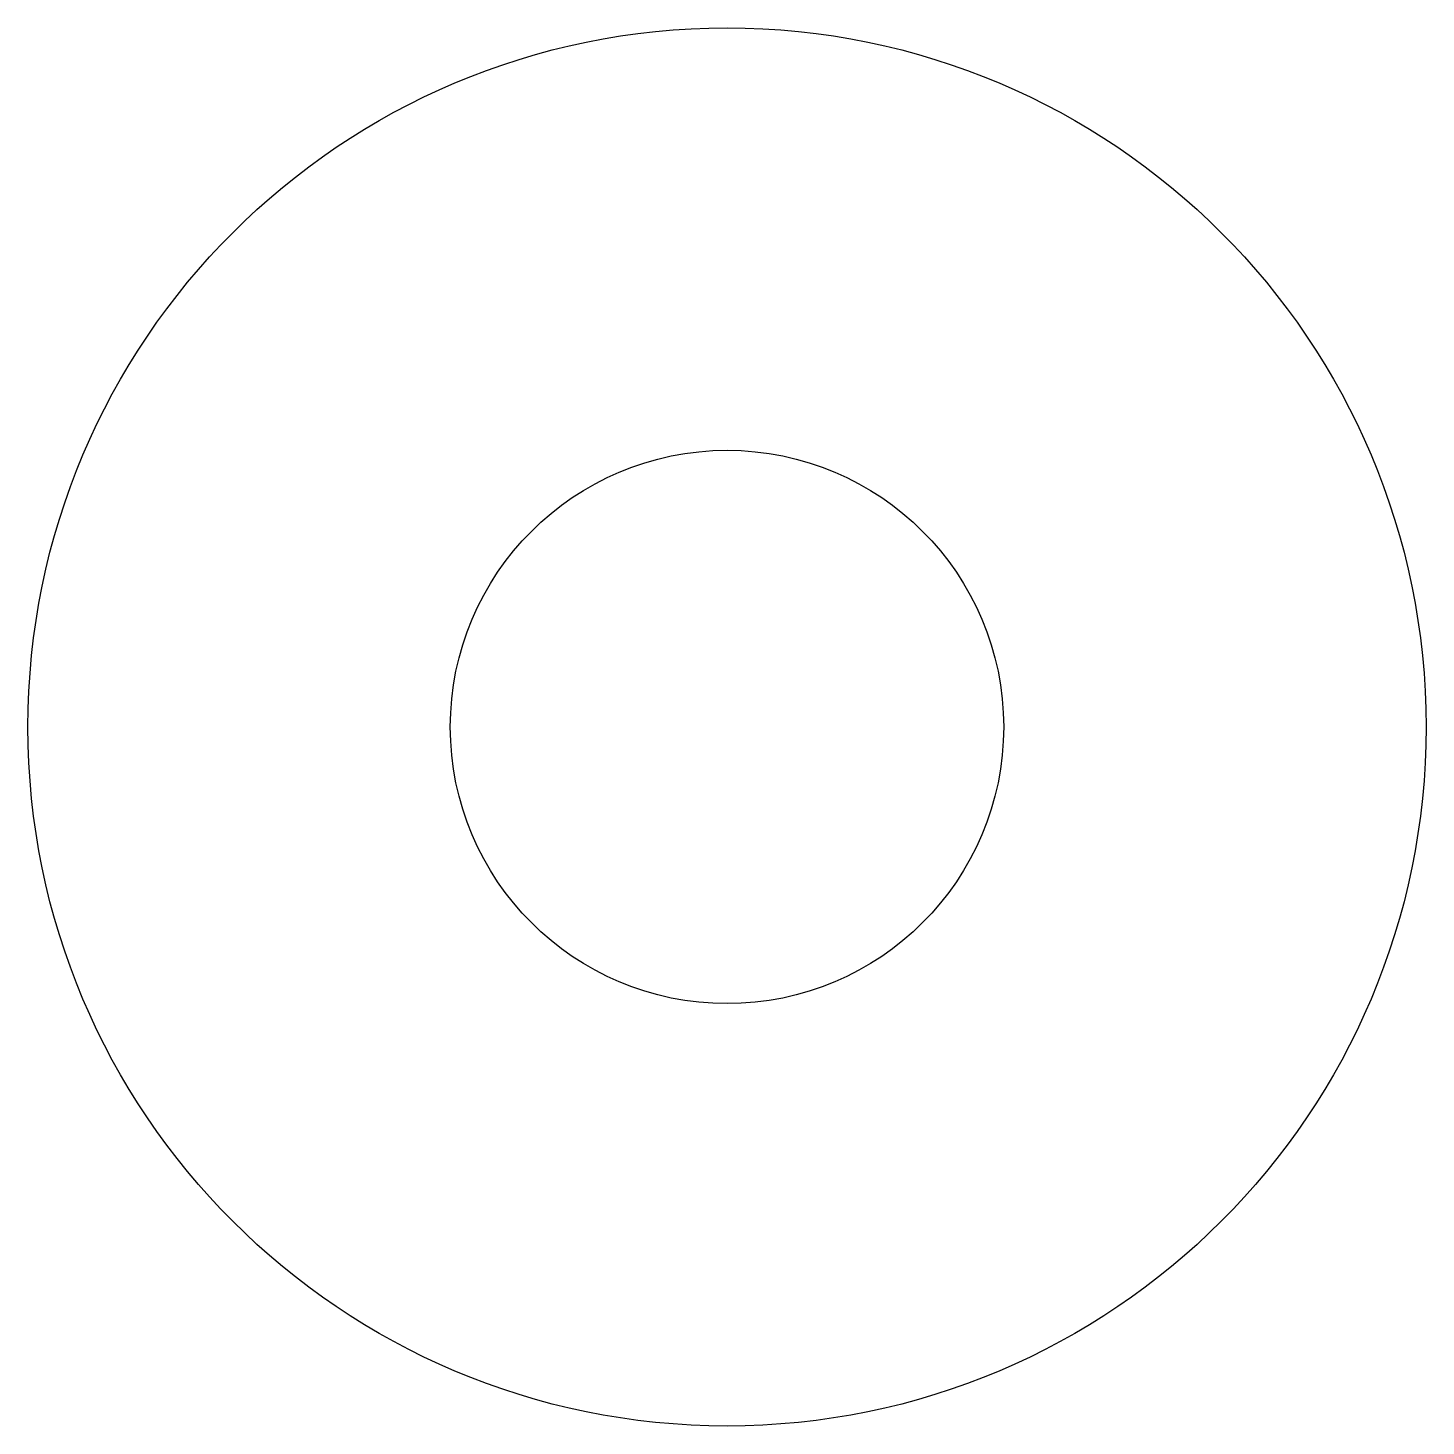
# Model space of a CAD drawing. Header units: millimetres. Extents: x -1.54 to 1.46, y -1.41 to 1.59.
import ezdxf

# ---------------------------------------------------------------- set-up
doc = ezdxf.new("R2010")
doc.units = ezdxf.units.MM

msp = doc.modelspace()

# ---------------------------------------------------------------- linework, layer by layer
for radius in [1.5, 0.5937]:
    msp.add_circle((-0.0411, 0.093), radius)

doc.saveas('drawing.dxf')
